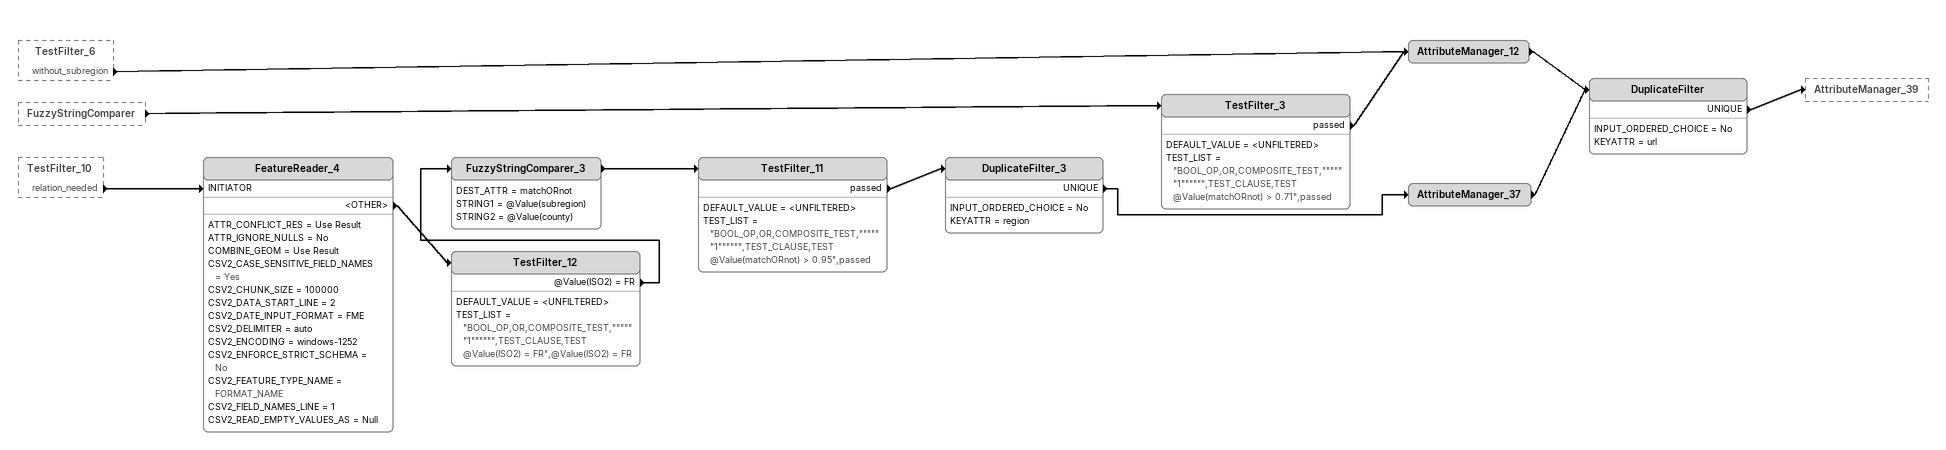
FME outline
TestFilter_6 [outside]
    without_subregion -> AttributeManager_12
FuzzyStringComparer [outside]
    -> TestFilter_3
TestFilter_10 [outside]
    relation_needed -> FeatureReader_4 [INITIATOR]
TestFilter_3
    DEFAULT_VALUE = <UNFILTERED>
    TEST_LIST = "BOOL_OP,OR,COMPOSITE_TEST,""""""1"""""",TEST_CLAUSE,TEST @Value(matchORnot) > 0.71",passed
    passed -> AttributeManager_12
AttributeManager_12
    -> DuplicateFilter
FeatureReader_4
    ATTR_CONFLICT_RES = Use Result
    ATTR_IGNORE_NULLS = No
    COMBINE_GEOM = Use Result
    CSV2_CASE_SENSITIVE_FIELD_NAMES = Yes
    CSV2_CHUNK_SIZE = 100000
    CSV2_DATA_START_LINE = 2
    CSV2_DATE_INPUT_FORMAT = FME
    CSV2_DELIMITER = auto
    CSV2_ENCODING = windows-1252
    CSV2_ENFORCE_STRICT_SCHEMA = No
    CSV2_FEATURE_TYPE_NAME = FORMAT_NAME
    CSV2_FIELD_NAMES_LINE = 1
    CSV2_READ_EMPTY_VALUES_AS = Null
    <OTHER> -> TestFilter_12
TestFilter_12
    DEFAULT_VALUE = <UNFILTERED>
    TEST_LIST = "BOOL_OP,OR,COMPOSITE_TEST,""""""1"""""",TEST_CLAUSE,TEST @Value(ISO2) = FR",@Value(ISO2) = FR
    @Value(ISO2) = FR -> FuzzyStringComparer_3
FuzzyStringComparer_3
    DEST_ATTR = matchORnot
    STRING1 = @Value(subregion)
    STRING2 = @Value(county)
    -> TestFilter_11
TestFilter_11
    DEFAULT_VALUE = <UNFILTERED>
    TEST_LIST = "BOOL_OP,OR,COMPOSITE_TEST,""""""1"""""",TEST_CLAUSE,TEST @Value(matchORnot) > 0.95",passed
    passed -> DuplicateFilter_3
DuplicateFilter_3
    INPUT_ORDERED_CHOICE = No
    KEYATTR = region
    UNIQUE -> AttributeManager_37
AttributeManager_37
    -> DuplicateFilter
DuplicateFilter
    INPUT_ORDERED_CHOICE = No
    KEYATTR = url
    UNIQUE -> AttributeManager_39
